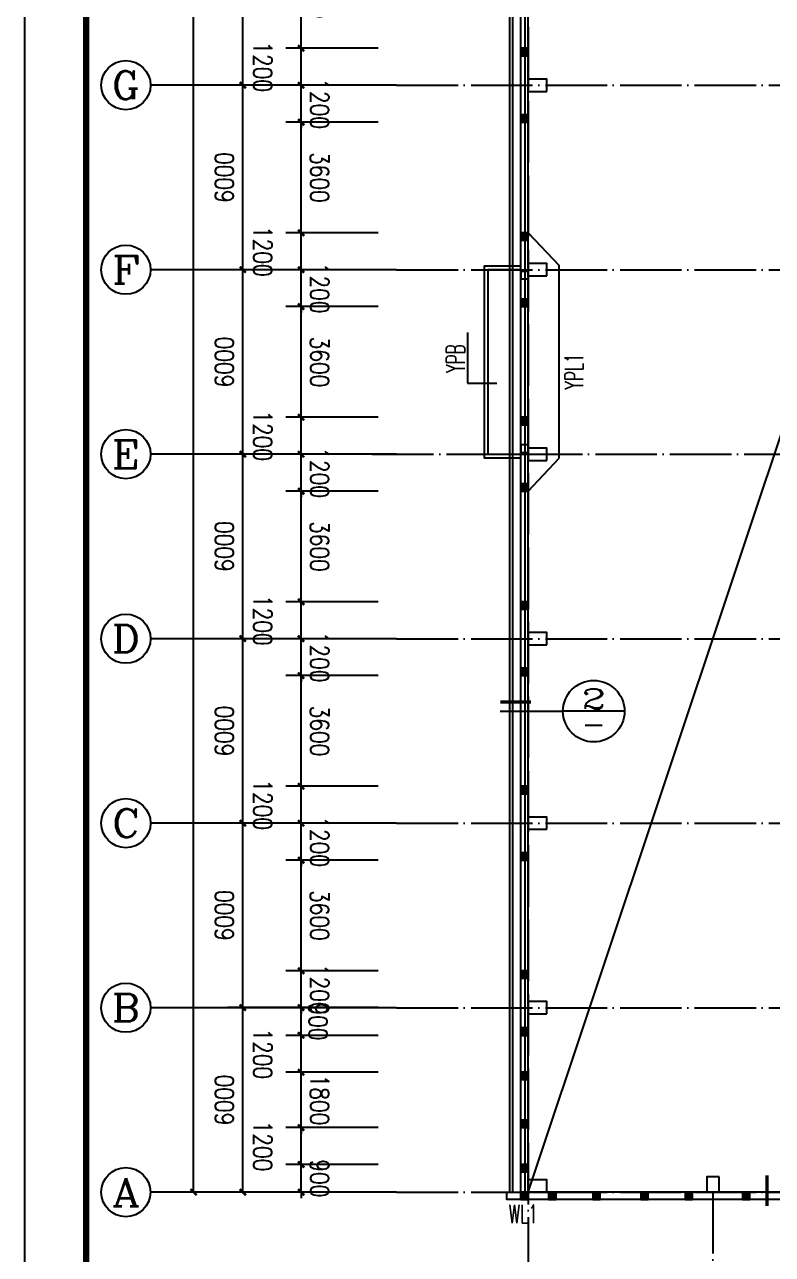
# Model space of a CAD drawing. Extents: x 31695611 to 39053694, y -59225 to 904195.
# Drawn here: x 38694994 to 38719298, y 786235 to 826230 of the extents above; entities that cross this region are included whole.
import ezdxf
from ezdxf.enums import TextEntityAlignment as Align

# ---------------------------------------------------------------- set-up
doc = ezdxf.new("R2010")
doc.units = 0
doc.header["$LTSCALE"] = 1000
doc.header["$MEASUREMENT"] = 0
doc.linetypes.add('ACAD_ISO04W100', pattern=[30.5, 24, -3, 0.5, -3])
doc.linetypes.add('DOTE', pattern=[2.42, 2, -0.2, 0.02, -0.2])
doc.layers.get('0').update_dxf_attribs({"linetype": 'CONTINUOUS'})
doc.layers.get('DEFPOINTS').update_dxf_attribs({"linetype": 'CONTINUOUS'})
for name, color, linetype in [('AXIS', 3, 'CONTINUOUS'), ('AXIS_TEXT', 7, 'CONTINUOUS'), ('COLUMN', 2, 'CONTINUOUS'), ('DIM_IDEN', 3, 'CONTINUOUS'), ('DOTE', 1, 'ACAD_ISO04W100'), ('PUB_HATCH', 8, 'CONTINUOUS'), ('PUB_TEXT', 7, 'CONTINUOUS'), ('PUB_TITLE', 4, 'CONTINUOUS')]:
    doc.layers.add(name, color=color, linetype=linetype)
doc.styles.add('_TCH_AXIS', font='COMPLEX', dxfattribs={"bigfont": 'GBCBIG'})
doc.styles.add('_TCH_LABEL', font='COMPLEX', dxfattribs={"bigfont": 'GBCBIG'})
doc.styles.add('_TXT', font='SIMPLEX.shx', dxfattribs={"width": 0.6})
doc.styles.add('COMPLEX', font='COMPLEX')
doc.styles.add('DIM_FONT', font='SIMPLEX.shx', dxfattribs={"width": 0.8})
doc.dimstyles.new('DIMN200', dxfattribs={"dimscale": 2, "dimtxt": 300, "dimasz": 100, "dimexe": 250, "dimexo": 300, "dimgap": 150, "dimtad": 1, "dimdec": 0, "dimzin": 0, "dimtxsty": 'DIM_FONT', "dimblk": 'ARCHTICK', "dimcen": 0.09, "dimclrt": 7, "dimazin": 3, "dimtfac": 1, "dimtdec": 0, "dimtix": 1, "dimtmove": 0, "dimatfit": 3, "dimtolj": 1, "dimtzin": 0})

# ---------------------------------------------------------------- blocks, each defined once
blk = doc.blocks.new('_ARCHTICK')
at = {"color": 0, "linetype": 'BYBLOCK', "const_width": 0.4}
blk.add_lwpolyline([(-0.5, -0.5), (0.5, 0.5)], dxfattribs=at)
blk = doc.blocks.new('*D851')
at = {"layer": 'AXIS', "color": 0}
for p, q in [((38706486, 789158), (38703481, 789158)), ((38703981, 789158), (38703981, 789358)), ((38703981, 788259), (38703981, 789158)), ((38706486, 788259), (38703481, 788259)), ((38703981, 788259), (38703981, 788059))]:
    blk.add_line(p, q, dxfattribs=at)
at = {"layer": 'DEFPOINTS', "color": 0}
for p in [(38703981, 789158), (38707086, 789158), (38707086, 788259)]:
    blk.add_point(p, dxfattribs=at)
at = {"layer": 'AXIS', "color": 0, "xscale": 200, "yscale": 200, "zscale": 200}
for p, rotation in [((38703981, 789158), 270.0001095396144), ((38703981, 788259), 90.00010953961444)]:
    blk.add_blockref('_ARCHTICK', p, dxfattribs=dict(at, rotation=rotation))
at = {"layer": 'AXIS', "color": 7, "insert": (38704581, 788708), "char_height": 600, "attachment_point": 5, "rotation": 270.0001, "style": 'DIM_FONT'}
blk.add_mtext('\\A1;900', dxfattribs=at)
blk = doc.blocks.new('*D852')
at = {"layer": 'AXIS', "color": 0}
for p, q in [((38706486, 790358), (38703481, 790358)), ((38703981, 789158), (38703981, 790358)), ((38706486, 789158), (38703481, 789158))]:
    blk.add_line(p, q, dxfattribs=at)
at = {"layer": 'DEFPOINTS', "color": 0}
for p in [(38703981, 790358), (38707086, 790358), (38707086, 789158)]:
    blk.add_point(p, dxfattribs=at)
at = {"layer": 'AXIS', "color": 0, "xscale": 200, "yscale": 200, "zscale": 200}
for p, rotation in [((38703981, 790358), 90.00010953951458), ((38703981, 789158), 270.0001095395146)]:
    blk.add_blockref('_ARCHTICK', p, dxfattribs=dict(at, rotation=rotation))
at = {"layer": 'AXIS', "color": 7, "insert": (38702731, 789758), "char_height": 600, "attachment_point": 5, "rotation": 270.0001, "style": 'DIM_FONT'}
blk.add_mtext('\\A1;1200', dxfattribs=at)
blk = doc.blocks.new('*D853')
at = {"layer": 'AXIS', "color": 0}
for p, q in [((38703981, 792158), (38703981, 792358)), ((38706486, 792158), (38703481, 792158)), ((38703981, 790358), (38703981, 792158)), ((38706486, 790358), (38703481, 790358)), ((38703981, 790358), (38703981, 790158))]:
    blk.add_line(p, q, dxfattribs=at)
at = {"layer": 'DEFPOINTS', "color": 0}
for p in [(38703981, 792158), (38707086, 792158), (38707086, 790358)]:
    blk.add_point(p, dxfattribs=at)
at = {"layer": 'AXIS', "color": 0, "xscale": 200, "yscale": 200, "zscale": 200}
for p, rotation in [((38703981, 792158), 270.0001095396331), ((38703981, 790358), 90.00010953963312)]:
    blk.add_blockref('_ARCHTICK', p, dxfattribs=dict(at, rotation=rotation))
at = {"layer": 'AXIS', "color": 7, "insert": (38704581, 791258), "char_height": 600, "attachment_point": 5, "rotation": 270.0001, "style": 'DIM_FONT'}
blk.add_mtext('\\A1;1800', dxfattribs=at)
blk = doc.blocks.new('*D854')
at = {"layer": 'AXIS', "color": 0}
for p, q in [((38706486, 793358), (38703481, 793358)), ((38703981, 792158), (38703981, 793358)), ((38706486, 792158), (38703481, 792158))]:
    blk.add_line(p, q, dxfattribs=at)
at = {"layer": 'DEFPOINTS', "color": 0}
for p in [(38703981, 793358), (38707086, 793358), (38707086, 792158)]:
    blk.add_point(p, dxfattribs=at)
at = {"layer": 'AXIS', "color": 0, "xscale": 200, "yscale": 200, "zscale": 200}
for p, rotation in [((38703981, 793358), 90.00010953952852), ((38703981, 792158), 270.0001095395285)]:
    blk.add_blockref('_ARCHTICK', p, dxfattribs=dict(at, rotation=rotation))
at = {"layer": 'AXIS', "color": 7, "insert": (38702731, 792758), "char_height": 600, "attachment_point": 5, "rotation": 270.0001, "style": 'DIM_FONT'}
blk.add_mtext('\\A1;1200', dxfattribs=at)
blk = doc.blocks.new('*D855')
at = {"layer": 'AXIS', "color": 0}
for p, q in [((38706486, 794258), (38703481, 794258)), ((38703981, 793358), (38703981, 794258)), ((38706486, 793358), (38703481, 793358))]:
    blk.add_line(p, q, dxfattribs=at)
at = {"layer": 'DEFPOINTS', "color": 0}
for p in [(38703981, 794258), (38707086, 794258), (38707086, 793358)]:
    blk.add_point(p, dxfattribs=at)
at = {"layer": 'AXIS', "color": 0, "xscale": 200, "yscale": 200, "zscale": 200}
for p, rotation in [((38703981, 794258), 90.0001095400756), ((38703981, 793358), 270.0001095400756)]:
    blk.add_blockref('_ARCHTICK', p, dxfattribs=dict(at, rotation=rotation))
at = {"layer": 'AXIS', "color": 7, "insert": (38704531, 793808), "char_height": 600, "attachment_point": 5, "rotation": 270.0001, "style": 'DIM_FONT'}
blk.add_mtext('\\A1;900', dxfattribs=at)
blk = doc.blocks.new('*D856')
at = {"layer": 'AXIS', "color": 0}
for p, q in [((38703981, 795458), (38703981, 795658)), ((38706486, 795458), (38703481, 795458)), ((38703981, 794258), (38703981, 795458)), ((38706486, 794258), (38703481, 794258)), ((38703981, 794258), (38703981, 794058))]:
    blk.add_line(p, q, dxfattribs=at)
at = {"layer": 'DEFPOINTS', "color": 0}
for p in [(38703981, 795458), (38707086, 795458), (38707086, 794258)]:
    blk.add_point(p, dxfattribs=at)
at = {"layer": 'AXIS', "color": 0, "xscale": 200, "yscale": 200, "zscale": 200}
for p, rotation in [((38703981, 795458), 270.0001095393029), ((38703981, 794258), 90.0001095393029)]:
    blk.add_blockref('_ARCHTICK', p, dxfattribs=dict(at, rotation=rotation))
at = {"layer": 'AXIS', "color": 7, "insert": (38704581, 794858), "char_height": 600, "attachment_point": 5, "rotation": 270.0001, "style": 'DIM_FONT'}
blk.add_mtext('\\A1;1200', dxfattribs=at)
blk = doc.blocks.new('*D857')
at = {"layer": 'AXIS', "color": 0}
for p, q in [((38706486, 799058), (38703481, 799058)), ((38703981, 795458), (38703981, 799058)), ((38706486, 795458), (38703481, 795458))]:
    blk.add_line(p, q, dxfattribs=at)
at = {"layer": 'DEFPOINTS', "color": 0}
for p in [(38703981, 799058), (38707086, 799058), (38707086, 795458)]:
    blk.add_point(p, dxfattribs=at)
at = {"layer": 'AXIS', "color": 0, "xscale": 200, "yscale": 200, "zscale": 200}
for p, rotation in [((38703981, 799058), 90.00010953963312), ((38703981, 795458), 270.0001095396331)]:
    blk.add_blockref('_ARCHTICK', p, dxfattribs=dict(at, rotation=rotation))
at = {"layer": 'AXIS', "color": 7, "insert": (38704581, 797258), "char_height": 600, "attachment_point": 5, "rotation": 270.0001, "style": 'DIM_FONT'}
blk.add_mtext('\\A1;3600', dxfattribs=at)
blk = doc.blocks.new('*D858')
at = {"layer": 'AXIS', "color": 0}
for p, q in [((38703981, 800258), (38703981, 800458)), ((38706486, 800258), (38703481, 800258)), ((38703981, 799058), (38703981, 800258)), ((38706486, 799058), (38703481, 799058)), ((38703981, 799058), (38703981, 798858))]:
    blk.add_line(p, q, dxfattribs=at)
at = {"layer": 'DEFPOINTS', "color": 0}
for p in [(38703981, 800258), (38707086, 800258), (38707086, 799058)]:
    blk.add_point(p, dxfattribs=at)
at = {"layer": 'AXIS', "color": 0, "xscale": 200, "yscale": 200, "zscale": 200}
for p, rotation in [((38703981, 800258), 270.0001095396437), ((38703981, 799058), 90.00010953964369)]:
    blk.add_blockref('_ARCHTICK', p, dxfattribs=dict(at, rotation=rotation))
at = {"layer": 'AXIS', "color": 7, "insert": (38704581, 799658), "char_height": 600, "attachment_point": 5, "rotation": 270.0001, "style": 'DIM_FONT'}
blk.add_mtext('\\A1;1200', dxfattribs=at)
blk = doc.blocks.new('*D859')
at = {"layer": 'AXIS', "color": 0}
for p, q in [((38706486, 801458), (38703481, 801458)), ((38703981, 800258), (38703981, 801458)), ((38706486, 800258), (38703481, 800258))]:
    blk.add_line(p, q, dxfattribs=at)
at = {"layer": 'DEFPOINTS', "color": 0}
for p in [(38703981, 801458), (38707086, 801458), (38707086, 800258)]:
    blk.add_point(p, dxfattribs=at)
at = {"layer": 'AXIS', "color": 0, "xscale": 200, "yscale": 200, "zscale": 200}
for p, rotation in [((38703981, 801458), 90.00010953974113), ((38703981, 800258), 270.0001095397411)]:
    blk.add_blockref('_ARCHTICK', p, dxfattribs=dict(at, rotation=rotation))
at = {"layer": 'AXIS', "color": 7, "insert": (38702731, 800858), "char_height": 600, "attachment_point": 5, "rotation": 270.0001, "style": 'DIM_FONT'}
blk.add_mtext('\\A1;1200', dxfattribs=at)
blk = doc.blocks.new('*D860')
at = {"layer": 'AXIS', "color": 0}
for p, q in [((38706486, 805058), (38703481, 805058)), ((38703981, 801458), (38703981, 805058)), ((38706486, 801458), (38703481, 801458))]:
    blk.add_line(p, q, dxfattribs=at)
at = {"layer": 'DEFPOINTS', "color": 0}
for p in [(38703981, 805058), (38707086, 805058), (38707086, 801458)]:
    blk.add_point(p, dxfattribs=at)
at = {"layer": 'AXIS', "color": 0, "xscale": 200, "yscale": 200, "zscale": 200}
for p, rotation in [((38703981, 805058), 90.00010953962557), ((38703981, 801458), 270.0001095396256)]:
    blk.add_blockref('_ARCHTICK', p, dxfattribs=dict(at, rotation=rotation))
at = {"layer": 'AXIS', "color": 7, "insert": (38704581, 803258), "char_height": 600, "attachment_point": 5, "rotation": 270.0001, "style": 'DIM_FONT'}
blk.add_mtext('\\A1;3600', dxfattribs=at)
blk = doc.blocks.new('*D861')
at = {"layer": 'AXIS', "color": 0}
for p, q in [((38703981, 806258), (38703981, 806458)), ((38706486, 806258), (38703481, 806258)), ((38703981, 805058), (38703981, 806258)), ((38706486, 805058), (38703481, 805058)), ((38703981, 805058), (38703981, 804858))]:
    blk.add_line(p, q, dxfattribs=at)
at = {"layer": 'DEFPOINTS', "color": 0}
for p in [(38703981, 806258), (38707086, 806258), (38707086, 805058)]:
    blk.add_point(p, dxfattribs=at)
at = {"layer": 'AXIS', "color": 0, "xscale": 200, "yscale": 200, "zscale": 200}
for p, rotation in [((38703981, 806258), 270.0001095395201), ((38703981, 805058), 90.00010953952004)]:
    blk.add_blockref('_ARCHTICK', p, dxfattribs=dict(at, rotation=rotation))
at = {"layer": 'AXIS', "color": 7, "insert": (38704581, 805658), "char_height": 600, "attachment_point": 5, "rotation": 270.0001, "style": 'DIM_FONT'}
blk.add_mtext('\\A1;1200', dxfattribs=at)
blk = doc.blocks.new('*D862')
at = {"layer": 'AXIS', "color": 0}
for p, q in [((38706486, 807458), (38703481, 807458)), ((38703981, 806258), (38703981, 807458)), ((38706486, 806258), (38703481, 806258))]:
    blk.add_line(p, q, dxfattribs=at)
at = {"layer": 'DEFPOINTS', "color": 0}
for p in [(38703981, 807458), (38707086, 807458), (38707086, 806258)]:
    blk.add_point(p, dxfattribs=at)
at = {"layer": 'AXIS', "color": 0, "xscale": 200, "yscale": 200, "zscale": 200}
for p, rotation in [((38703981, 807458), 90.00010953950991), ((38703981, 806258), 270.0001095395099)]:
    blk.add_blockref('_ARCHTICK', p, dxfattribs=dict(at, rotation=rotation))
at = {"layer": 'AXIS', "color": 7, "insert": (38702731, 806858), "char_height": 600, "attachment_point": 5, "rotation": 270.0001, "style": 'DIM_FONT'}
blk.add_mtext('\\A1;1200', dxfattribs=at)
blk = doc.blocks.new('*D863')
at = {"layer": 'AXIS', "color": 0}
for p, q in [((38706486, 811058), (38703481, 811058)), ((38703981, 807458), (38703981, 811058)), ((38706486, 807458), (38703481, 807458))]:
    blk.add_line(p, q, dxfattribs=at)
at = {"layer": 'DEFPOINTS', "color": 0}
for p in [(38703981, 811058), (38707086, 811058), (38707086, 807458)]:
    blk.add_point(p, dxfattribs=at)
at = {"layer": 'AXIS', "color": 0, "xscale": 200, "yscale": 200, "zscale": 200}
for p, rotation in [((38703981, 811058), 90.00010953963749), ((38703981, 807458), 270.0001095396375)]:
    blk.add_blockref('_ARCHTICK', p, dxfattribs=dict(at, rotation=rotation))
at = {"layer": 'AXIS', "color": 7, "insert": (38704581, 809258), "char_height": 600, "attachment_point": 5, "rotation": 270.0001, "style": 'DIM_FONT'}
blk.add_mtext('\\A1;3600', dxfattribs=at)
blk = doc.blocks.new('*D864')
at = {"layer": 'AXIS', "color": 0}
for p, q in [((38703981, 812258), (38703981, 812458)), ((38706486, 812258), (38703481, 812258)), ((38703981, 811058), (38703981, 812258)), ((38706486, 811058), (38703481, 811058)), ((38703981, 811058), (38703981, 810858))]:
    blk.add_line(p, q, dxfattribs=at)
at = {"layer": 'DEFPOINTS', "color": 0}
for p in [(38703981, 812258), (38707086, 812258), (38707086, 811058)]:
    blk.add_point(p, dxfattribs=at)
at = {"layer": 'AXIS', "color": 0, "xscale": 200, "yscale": 200, "zscale": 200}
for p, rotation in [((38703981, 812258), 270.0001095396524), ((38703981, 811058), 90.00010953965239)]:
    blk.add_blockref('_ARCHTICK', p, dxfattribs=dict(at, rotation=rotation))
at = {"layer": 'AXIS', "color": 7, "insert": (38704581, 811658), "char_height": 600, "attachment_point": 5, "rotation": 270.0001, "style": 'DIM_FONT'}
blk.add_mtext('\\A1;1200', dxfattribs=at)
blk = doc.blocks.new('*D865')
at = {"layer": 'AXIS', "color": 0}
for p, q in [((38706486, 813458), (38703481, 813458)), ((38703981, 812258), (38703981, 813458)), ((38706486, 812258), (38703481, 812258))]:
    blk.add_line(p, q, dxfattribs=at)
at = {"layer": 'DEFPOINTS', "color": 0}
for p in [(38703981, 813458), (38707086, 813458), (38707086, 812258)]:
    blk.add_point(p, dxfattribs=at)
at = {"layer": 'AXIS', "color": 0, "xscale": 200, "yscale": 200, "zscale": 200}
for p, rotation in [((38703981, 813458), 90.0001095395032), ((38703981, 812258), 270.0001095395032)]:
    blk.add_blockref('_ARCHTICK', p, dxfattribs=dict(at, rotation=rotation))
at = {"layer": 'AXIS', "color": 7, "insert": (38702731, 812858), "char_height": 600, "attachment_point": 5, "rotation": 270.0001, "style": 'DIM_FONT'}
blk.add_mtext('\\A1;1200', dxfattribs=at)
blk = doc.blocks.new('*D866')
at = {"layer": 'AXIS', "color": 0}
for p, q in [((38706486, 817058), (38703481, 817058)), ((38703981, 813458), (38703981, 817058)), ((38706486, 813458), (38703481, 813458))]:
    blk.add_line(p, q, dxfattribs=at)
at = {"layer": 'DEFPOINTS', "color": 0}
for p in [(38703981, 817058), (38707086, 817058), (38707086, 813458)]:
    blk.add_point(p, dxfattribs=at)
at = {"layer": 'AXIS', "color": 0, "xscale": 200, "yscale": 200, "zscale": 200}
for p, rotation in [((38703981, 817058), 90.00010953964043), ((38703981, 813458), 270.0001095396404)]:
    blk.add_blockref('_ARCHTICK', p, dxfattribs=dict(at, rotation=rotation))
at = {"layer": 'AXIS', "color": 7, "insert": (38704581, 815258), "char_height": 600, "attachment_point": 5, "rotation": 270.0001, "style": 'DIM_FONT'}
blk.add_mtext('\\A1;3600', dxfattribs=at)
blk = doc.blocks.new('*D867')
at = {"layer": 'AXIS', "color": 0}
for p, q in [((38703981, 818258), (38703981, 818458)), ((38706486, 818258), (38703481, 818258)), ((38703981, 817058), (38703981, 818258)), ((38706486, 817058), (38703481, 817058)), ((38703981, 817058), (38703981, 816858))]:
    blk.add_line(p, q, dxfattribs=at)
at = {"layer": 'DEFPOINTS', "color": 0}
for p in [(38703981, 818258), (38707086, 818258), (38707086, 817058)]:
    blk.add_point(p, dxfattribs=at)
at = {"layer": 'AXIS', "color": 0, "xscale": 200, "yscale": 200, "zscale": 200}
for p, rotation in [((38703981, 818258), 270.0001095397134), ((38703981, 817058), 90.00010953971346)]:
    blk.add_blockref('_ARCHTICK', p, dxfattribs=dict(at, rotation=rotation))
at = {"layer": 'AXIS', "color": 7, "insert": (38704581, 817658), "char_height": 600, "attachment_point": 5, "rotation": 270.0001, "style": 'DIM_FONT'}
blk.add_mtext('\\A1;1200', dxfattribs=at)
blk = doc.blocks.new('*D868')
at = {"layer": 'AXIS', "color": 0}
for p, q in [((38706486, 819458), (38703481, 819458)), ((38703981, 818258), (38703981, 819458)), ((38706486, 818258), (38703481, 818258))]:
    blk.add_line(p, q, dxfattribs=at)
at = {"layer": 'DEFPOINTS', "color": 0}
for p in [(38703981, 819458), (38707086, 819458), (38707086, 818258)]:
    blk.add_point(p, dxfattribs=at)
at = {"layer": 'AXIS', "color": 0, "xscale": 200, "yscale": 200, "zscale": 200}
for p, rotation in [((38703981, 819458), 90.00010953950991), ((38703981, 818258), 270.0001095395099)]:
    blk.add_blockref('_ARCHTICK', p, dxfattribs=dict(at, rotation=rotation))
at = {"layer": 'AXIS', "color": 7, "insert": (38702731, 818858), "char_height": 600, "attachment_point": 5, "rotation": 270.0001, "style": 'DIM_FONT'}
blk.add_mtext('\\A1;1200', dxfattribs=at)
blk = doc.blocks.new('*D869')
at = {"layer": 'AXIS', "color": 0}
for p, q in [((38706486, 823058), (38703481, 823058)), ((38703981, 819458), (38703981, 823058)), ((38706486, 819458), (38703481, 819458))]:
    blk.add_line(p, q, dxfattribs=at)
at = {"layer": 'DEFPOINTS', "color": 0}
for p in [(38703981, 823058), (38707086, 823058), (38707086, 819458)]:
    blk.add_point(p, dxfattribs=at)
at = {"layer": 'AXIS', "color": 0, "xscale": 200, "yscale": 200, "zscale": 200}
for p, rotation in [((38703981, 823058), 90.00010953964679), ((38703981, 819458), 270.0001095396468)]:
    blk.add_blockref('_ARCHTICK', p, dxfattribs=dict(at, rotation=rotation))
at = {"layer": 'AXIS', "color": 7, "insert": (38704581, 821258), "char_height": 600, "attachment_point": 5, "rotation": 270.0001, "style": 'DIM_FONT'}
blk.add_mtext('\\A1;3600', dxfattribs=at)
blk = doc.blocks.new('*D870')
at = {"layer": 'AXIS', "color": 0}
for p, q in [((38703981, 824258), (38703981, 824458)), ((38706486, 824258), (38703481, 824258)), ((38703981, 823058), (38703981, 824258)), ((38706486, 823058), (38703481, 823058)), ((38703981, 823058), (38703981, 822858))]:
    blk.add_line(p, q, dxfattribs=at)
at = {"layer": 'DEFPOINTS', "color": 0}
for p in [(38703981, 824258), (38707086, 824258), (38707086, 823058)]:
    blk.add_point(p, dxfattribs=at)
at = {"layer": 'AXIS', "color": 0, "xscale": 200, "yscale": 200, "zscale": 200}
for p, rotation in [((38703981, 824258), 270.0001095394782), ((38703981, 823058), 90.00010953947816)]:
    blk.add_blockref('_ARCHTICK', p, dxfattribs=dict(at, rotation=rotation))
at = {"layer": 'AXIS', "color": 7, "insert": (38704581, 823658), "char_height": 600, "attachment_point": 5, "rotation": 270.0001, "style": 'DIM_FONT'}
blk.add_mtext('\\A1;1200', dxfattribs=at)
blk = doc.blocks.new('*D871')
at = {"layer": 'AXIS', "color": 0}
for p, q in [((38706486, 825458), (38703481, 825458)), ((38703981, 824258), (38703981, 825458)), ((38706486, 824258), (38703481, 824258))]:
    blk.add_line(p, q, dxfattribs=at)
at = {"layer": 'DEFPOINTS', "color": 0}
for p in [(38703981, 825458), (38707086, 825458), (38707086, 824258)]:
    blk.add_point(p, dxfattribs=at)
at = {"layer": 'AXIS', "color": 0, "xscale": 200, "yscale": 200, "zscale": 200}
for p, rotation in [((38703981, 825458), 90.0001095398875), ((38703981, 824258), 270.0001095398875)]:
    blk.add_blockref('_ARCHTICK', p, dxfattribs=dict(at, rotation=rotation))
at = {"layer": 'AXIS', "color": 7, "insert": (38702731, 824858), "char_height": 600, "attachment_point": 5, "rotation": 270.0001, "style": 'DIM_FONT'}
blk.add_mtext('\\A1;1200', dxfattribs=at)
blk = doc.blocks.new('*D872')
at = {"layer": 'AXIS', "color": 0}
for p, q in [((38706486, 829058), (38703481, 829058)), ((38703981, 825458), (38703981, 829058)), ((38706486, 825458), (38703481, 825458))]:
    blk.add_line(p, q, dxfattribs=at)
at = {"layer": 'DEFPOINTS', "color": 0}
for p in [(38703981, 829058), (38707086, 829058), (38707086, 825458)]:
    blk.add_point(p, dxfattribs=at)
at = {"layer": 'AXIS', "color": 0, "xscale": 200, "yscale": 200, "zscale": 200}
for p, rotation in [((38703981, 829058), 90.00010953952095), ((38703981, 825458), 270.0001095395209)]:
    blk.add_blockref('_ARCHTICK', p, dxfattribs=dict(at, rotation=rotation))
at = {"layer": 'AXIS', "color": 7, "insert": (38704581, 827258), "char_height": 600, "attachment_point": 5, "rotation": 270.0001, "style": 'DIM_FONT'}
blk.add_mtext('\\A1;3600', dxfattribs=at)
blk = doc.blocks.new('*D1103')
at = {"layer": 'AXIS', "color": 0}
for p, q in [((38706486, 794259), (38701586, 794259)), ((38702086, 788259), (38702086, 794259)), ((38706486, 788259), (38701586, 788259))]:
    blk.add_line(p, q, dxfattribs=at)
at = {"layer": 'DEFPOINTS', "color": 0}
for p in [(38702086, 794259), (38707086, 794259), (38707086, 788259)]:
    blk.add_point(p, dxfattribs=at)
at = {"layer": 'AXIS', "color": 0, "xscale": 200, "yscale": 200, "zscale": 200}
for p, rotation in [((38702086, 794259), 89.99989046034315), ((38702086, 788259), 269.9998904603431)]:
    blk.add_blockref('_ARCHTICK', p, dxfattribs=dict(at, rotation=rotation))
at = {"layer": 'AXIS', "color": 7, "insert": (38701486, 791259), "char_height": 600, "attachment_point": 5, "rotation": 89.9999, "style": 'DIM_FONT'}
blk.add_mtext('\\A1;6000', dxfattribs=at)
blk = doc.blocks.new('*D1104')
at = {"layer": 'AXIS', "color": 0}
for p, q in [((38706486, 800259), (38701586, 800259)), ((38702086, 794259), (38702086, 800259)), ((38706486, 794259), (38701586, 794259))]:
    blk.add_line(p, q, dxfattribs=at)
at = {"layer": 'DEFPOINTS', "color": 0}
for p in [(38702086, 800259), (38707086, 800259), (38707086, 794259)]:
    blk.add_point(p, dxfattribs=at)
at = {"layer": 'AXIS', "color": 0, "xscale": 200, "yscale": 200, "zscale": 200}
for p, rotation in [((38702086, 800259), 89.9998904604143), ((38702086, 794259), 269.9998904604143)]:
    blk.add_blockref('_ARCHTICK', p, dxfattribs=dict(at, rotation=rotation))
at = {"layer": 'AXIS', "color": 7, "insert": (38701486, 797259), "char_height": 600, "attachment_point": 5, "rotation": 89.9999, "style": 'DIM_FONT'}
blk.add_mtext('\\A1;6000', dxfattribs=at)
blk = doc.blocks.new('*D1105')
at = {"layer": 'AXIS', "color": 0}
for p, q in [((38706486, 806259), (38701586, 806259)), ((38702086, 800259), (38702086, 806259)), ((38706486, 800259), (38701586, 800259))]:
    blk.add_line(p, q, dxfattribs=at)
at = {"layer": 'DEFPOINTS', "color": 0}
for p in [(38702086, 806259), (38707086, 806259), (38707086, 800259)]:
    blk.add_point(p, dxfattribs=at)
at = {"layer": 'AXIS', "color": 0, "xscale": 200, "yscale": 200, "zscale": 200}
for p, rotation in [((38702086, 806259), 89.99989046034315), ((38702086, 800259), 269.9998904603431)]:
    blk.add_blockref('_ARCHTICK', p, dxfattribs=dict(at, rotation=rotation))
at = {"layer": 'AXIS', "color": 7, "insert": (38701486, 803259), "char_height": 600, "attachment_point": 5, "rotation": 89.9999, "style": 'DIM_FONT'}
blk.add_mtext('\\A1;6000', dxfattribs=at)
blk = doc.blocks.new('*D1106')
at = {"layer": 'AXIS', "color": 0}
for p, q in [((38706486, 812259), (38701586, 812259)), ((38702086, 806259), (38702086, 812259)), ((38706486, 806259), (38701586, 806259))]:
    blk.add_line(p, q, dxfattribs=at)
at = {"layer": 'DEFPOINTS', "color": 0}
for p in [(38702086, 812259), (38707086, 812259), (38707086, 806259)]:
    blk.add_point(p, dxfattribs=at)
at = {"layer": 'AXIS', "color": 0, "xscale": 200, "yscale": 200, "zscale": 200}
for p, rotation in [((38702086, 812259), 89.99989046034315), ((38702086, 806259), 269.9998904603431)]:
    blk.add_blockref('_ARCHTICK', p, dxfattribs=dict(at, rotation=rotation))
at = {"layer": 'AXIS', "color": 7, "insert": (38701486, 809259), "char_height": 600, "attachment_point": 5, "rotation": 89.9999, "style": 'DIM_FONT'}
blk.add_mtext('\\A1;6000', dxfattribs=at)
blk = doc.blocks.new('*D1107')
at = {"layer": 'AXIS', "color": 0}
for p, q in [((38706486, 818259), (38701586, 818259)), ((38702086, 812259), (38702086, 818259)), ((38706486, 812259), (38701586, 812259))]:
    blk.add_line(p, q, dxfattribs=at)
at = {"layer": 'DEFPOINTS', "color": 0}
for p in [(38702086, 818259), (38707086, 818259), (38707086, 812259)]:
    blk.add_point(p, dxfattribs=at)
at = {"layer": 'AXIS', "color": 0, "xscale": 200, "yscale": 200, "zscale": 200}
for p, rotation in [((38702086, 818259), 89.9998904604143), ((38702086, 812259), 269.9998904604143)]:
    blk.add_blockref('_ARCHTICK', p, dxfattribs=dict(at, rotation=rotation))
at = {"layer": 'AXIS', "color": 7, "insert": (38701486, 815259), "char_height": 600, "attachment_point": 5, "rotation": 89.9999, "style": 'DIM_FONT'}
blk.add_mtext('\\A1;6000', dxfattribs=at)
blk = doc.blocks.new('*D1108')
at = {"layer": 'AXIS', "color": 0}
for p, q in [((38706486, 824259), (38701586, 824259)), ((38702086, 818259), (38702086, 824259)), ((38706486, 818259), (38701586, 818259))]:
    blk.add_line(p, q, dxfattribs=at)
at = {"layer": 'DEFPOINTS', "color": 0}
for p in [(38702086, 824259), (38707086, 824259), (38707086, 818259)]:
    blk.add_point(p, dxfattribs=at)
at = {"layer": 'AXIS', "color": 0, "xscale": 200, "yscale": 200, "zscale": 200}
for p, rotation in [((38702086, 824259), 89.99989046034315), ((38702086, 818259), 269.9998904603431)]:
    blk.add_blockref('_ARCHTICK', p, dxfattribs=dict(at, rotation=rotation))
at = {"layer": 'AXIS', "color": 7, "insert": (38701486, 821259), "char_height": 600, "attachment_point": 5, "rotation": 89.9999, "style": 'DIM_FONT'}
blk.add_mtext('\\A1;6000', dxfattribs=at)
blk = doc.blocks.new('*D1109')
at = {"layer": 'AXIS', "color": 0}
for p, q in [((38706486, 830259), (38701586, 830259)), ((38702086, 824259), (38702086, 830259)), ((38706486, 824259), (38701586, 824259))]:
    blk.add_line(p, q, dxfattribs=at)
at = {"layer": 'DEFPOINTS', "color": 0}
for p in [(38702086, 830259), (38707086, 830259), (38707086, 824259)]:
    blk.add_point(p, dxfattribs=at)
at = {"layer": 'AXIS', "color": 0, "xscale": 200, "yscale": 200, "zscale": 200}
for p, rotation in [((38702086, 830259), 89.99989046034315), ((38702086, 824259), 269.9998904603431)]:
    blk.add_blockref('_ARCHTICK', p, dxfattribs=dict(at, rotation=rotation))
at = {"layer": 'AXIS', "color": 7, "insert": (38701486, 827259), "char_height": 600, "attachment_point": 5, "rotation": 89.9999, "style": 'DIM_FONT'}
blk.add_mtext('\\A1;6000', dxfattribs=at)
blk = doc.blocks.new('*D1118')
at = {"layer": 'AXIS', "color": 0}
for p, q in [((38706486, 878259), (38699986, 878259)), ((38700486, 788259), (38700486, 878259)), ((38706486, 788259), (38699986, 788259))]:
    blk.add_line(p, q, dxfattribs=at)
at = {"layer": 'DEFPOINTS', "color": 0}
for p in [(38700486, 878259), (38707086, 878259), (38707086, 788259)]:
    blk.add_point(p, dxfattribs=at)
at = {"layer": 'AXIS', "color": 0, "xscale": 200, "yscale": 200, "zscale": 200}
for p, rotation in [((38700486, 878259), 89.99989046036686), ((38700486, 788259), 269.9998904603668)]:
    blk.add_blockref('_ARCHTICK', p, dxfattribs=dict(at, rotation=rotation))
at = {"layer": 'AXIS', "color": 7, "insert": (38699886, 833259), "char_height": 600, "attachment_point": 5, "rotation": 89.9999, "style": 'DIM_FONT'}
blk.add_mtext('\\A1;90000', dxfattribs=at)
blk = doc.blocks.new('_AXISO')
blk.add_circle((0, 0), 0.5)
at = {"layer": 'AXIS_TEXT', "style": 'COMPLEX', "width": 1.041667}
blk.add_attdef('A', text='', height=0.56, dxfattribs=at).set_placement((-0.25, -0.28), (0.25, -0.28), align=Align.FIT)

msp = doc.modelspace()

# ---------------------------------------------------------------- hatches: boundary and pattern name
at = {"layer": 'PUB_HATCH'}
for points in [[(38711125.5, 825458.4), (38711125.5, 825218.4), (38711365.5, 825218.4), (38711365.5, 825458.4)], [(38711125.5, 823298.4), (38711125.5, 823058.4), (38711365.5, 823058.4), (38711365.5, 823298.4)], [(38711125.5, 819458.4), (38711125.5, 819218.4), (38711365.5, 819218.4), (38711365.5, 819458.4)], [(38711125.5, 817298.4), (38711125.5, 817058.4), (38711365.5, 817058.4), (38711365.5, 817298.4)], [(38711125.5, 813458.4), (38711125.5, 813218.4), (38711365.5, 813218.4), (38711365.5, 813458.4)], [(38711125.5, 811298.4), (38711125.5, 811058.4), (38711365.5, 811058.4), (38711365.5, 811298.4)], [(38711125.5, 807458.4), (38711125.5, 807218.4), (38711365.5, 807218.4), (38711365.5, 807458.4)], [(38711125.5, 805298.4), (38711125.5, 805058.4), (38711365.5, 805058.4), (38711365.5, 805298.4)], [(38711125.5, 801458.4), (38711125.5, 801218.4), (38711365.5, 801218.4), (38711365.5, 801458.4)], [(38711125.5, 799298.4), (38711125.5, 799058.4), (38711365.5, 799058.4), (38711365.5, 799298.4)], [(38711125.5, 795458.4), (38711125.5, 795218.4), (38711365.5, 795218.4), (38711365.5, 795458.4)], [(38711125.5, 793598.3), (38711125.5, 793358.3), (38711365.5, 793358.3), (38711365.5, 793598.3)], [(38711125.5, 792158.3), (38711125.5, 791918.3), (38711365.5, 791918.3), (38711365.5, 792158.3)], [(38711125.5, 790598.3), (38711125.5, 790358.3), (38711365.5, 790358.3), (38711365.5, 790598.3)], [(38711125.5, 789158.3), (38711125.5, 788918.3), (38711365.5, 788918.3), (38711365.5, 789158.3)], [(38711365.5, 788258.5), (38711125.5, 788258.5), (38711125.5, 788018.5), (38711365.5, 788018.5)], [(38712265.5, 788258.5), (38712025.5, 788258.5), (38712025.5, 788018.5), (38712265.5, 788018.5)], [(38713705.5, 788258.5), (38713465.5, 788258.5), (38713465.5, 788018.5), (38713705.5, 788018.5)], [(38715265.5, 788258.5), (38715025.5, 788258.5), (38715025.5, 788018.5), (38715265.5, 788018.5)], [(38716705.5, 788258.5), (38716465.5, 788258.5), (38716465.5, 788018.5), (38716705.5, 788018.5)], [(38718565.5, 788258.5), (38718325.5, 788258.5), (38718325.5, 788018.5), (38718565.5, 788018.5)]]:
    msp.add_hatch(color=256, dxfattribs=at).paths.add_polyline_path(points)

# ---------------------------------------------------------------- linework, layer by layer
for p, q in [((38710765.5, 788258.6), (38710765.5, 878258.6)), ((38710865.5, 788258.6), (38710865.5, 878258.6)), ((38711265.5, 788258.6), (38711265.5, 878258.6)), ((38711365.5, 788258.6), (38711365.5, 878258.6)), ((38711365.5, 788258.5), (38741365.5, 878258.6)), ((38711365.5, 819458.4), (38712370.6, 818391.8)), ((38712370.6, 812125.1), (38712370.6, 818391.8)), ((38709385.9, 816213.5, 0), (38709385.9, 814564.5, 0)), ((38709385.9, 814564.5, 0), (38710346.6, 814564.5, 0)), ((38711365.5, 811058.4), (38712370.6, 812125.1))]:
    msp.add_line(p, q)
for points in [[(38711125.5, 878498.6), (38741605.5, 878498.6), (38741605.5, 788018.5), (38711125.5, 788018.5)], [(38711365.5, 878258.6), (38741365.5, 878258.6), (38741365.5, 788258.5), (38711365.5, 788258.5)], [(38711965.5, 824058.6), (38711965.5, 824458.6), (38711365.5, 824458.6), (38711365.5, 824058.6)], [(38711125.5, 812138.5), (38711125.5, 818378.5), (38709925.5, 818378.5), (38709925.5, 812138.5)], [(38711965.5, 818058.6), (38711965.5, 818458.6), (38711365.5, 818458.6), (38711365.5, 818058.6)], [(38711125.5, 812258.5), (38711125.5, 818258.5), (38710045.5, 818258.5), (38710045.5, 812258.5)], [(38711125.5, 818198.5), (38711125.5, 817958.5), (38711365.5, 817958.5), (38711365.5, 818198.5)], [(38711125.5, 812558.5), (38711125.5, 812318.5), (38711365.5, 812318.5), (38711365.5, 812558.5)], [(38711965.5, 812058.6), (38711965.5, 812458.6), (38711365.5, 812458.6), (38711365.5, 812058.6)], [(38711965.5, 806058.6), (38711965.5, 806458.6), (38711365.5, 806458.6), (38711365.5, 806058.6)], [(38711965.5, 800058.6), (38711965.5, 800458.6), (38711365.5, 800458.6), (38711365.5, 800058.6)], [(38711965.5, 794058.6), (38711965.5, 794458.6), (38711365.5, 794458.6), (38711365.5, 794058.6)], [(38717565.5, 788758.6), (38717165.5, 788758.6), (38717165.5, 788258.6), (38717565.5, 788258.6)], [(38711965.5, 788258.6), (38711965.5, 788658.6), (38711365.5, 788658.6), (38711365.5, 788258.6)], [(38710665.5, 788258.6), (38711125.5, 788258.6), (38711125.5, 788018.5), (38710665.5, 788018.5)]]:
    msp.add_lwpolyline(points, close=True)
at = {"layer": 'AXIS'}
for p, q in [((38707086, 824258.6), (38699086, 824258.6)), ((38707086, 818258.6), (38699086, 818258.6)), ((38707086, 812258.6), (38699086, 812258.6)), ((38707086, 806258.6), (38699086, 806258.6)), ((38707086, 800258.6), (38699086, 800258.6)), ((38707086, 794258.6), (38699086, 794258.6)), ((38707085.9, 788258.6), (38699085.9, 788258.6))]:
    msp.add_line(p, q, dxfattribs=at)
at = {"layer": 'COLUMN'}
for p, q in [((38711125.5, 825458.4), (38711125.5, 825218.4)), ((38711365.5, 825458.4), (38711125.5, 825458.4)), ((38711125.5, 825218.4), (38711365.5, 825218.4)), ((38711365.5, 825218.4), (38711365.5, 825458.4)), ((38711125.5, 823298.4), (38711125.5, 823058.4)), ((38711365.5, 823298.4), (38711125.5, 823298.4)), ((38711365.5, 823058.4), (38711365.5, 823298.4)), ((38711125.5, 823058.4), (38711365.5, 823058.4)), ((38711125.5, 819458.4), (38711125.5, 819218.4)), ((38711365.5, 819458.4), (38711125.5, 819458.4)), ((38711125.5, 819218.4), (38711365.5, 819218.4)), ((38711365.5, 819218.4), (38711365.5, 819458.4)), ((38711125.5, 817298.4), (38711125.5, 817058.4)), ((38711365.5, 817298.4), (38711125.5, 817298.4)), ((38711365.5, 817058.4), (38711365.5, 817298.4)), ((38711125.5, 817058.4), (38711365.5, 817058.4)), ((38711125.5, 813458.4), (38711125.5, 813218.4)), ((38711365.5, 813458.4), (38711125.5, 813458.4)), ((38711125.5, 813218.4), (38711365.5, 813218.4)), ((38711365.5, 813218.4), (38711365.5, 813458.4)), ((38711125.5, 811298.4), (38711125.5, 811058.4)), ((38711365.5, 811298.4), (38711125.5, 811298.4)), ((38711365.5, 811058.4), (38711365.5, 811298.4)), ((38711125.5, 811058.4), (38711365.5, 811058.4)), ((38711125.5, 807458.4), (38711125.5, 807218.4)), ((38711365.5, 807458.4), (38711125.5, 807458.4)), ((38711125.5, 807218.4), (38711365.5, 807218.4)), ((38711365.5, 807218.4), (38711365.5, 807458.4)), ((38711125.5, 805298.4), (38711125.5, 805058.4)), ((38711365.5, 805298.4), (38711125.5, 805298.4)), ((38711365.5, 805058.4), (38711365.5, 805298.4)), ((38711125.5, 805058.4), (38711365.5, 805058.4)), ((38711125.5, 801458.4), (38711125.5, 801218.4)), ((38711365.5, 801458.4), (38711125.5, 801458.4)), ((38711125.5, 801218.4), (38711365.5, 801218.4)), ((38711365.5, 801218.4), (38711365.5, 801458.4)), ((38711125.5, 799298.4), (38711125.5, 799058.4)), ((38711365.5, 799298.4), (38711125.5, 799298.4)), ((38711365.5, 799058.4), (38711365.5, 799298.4)), ((38711125.5, 799058.4), (38711365.5, 799058.4)), ((38711125.5, 795458.4), (38711125.5, 795218.4)), ((38711365.5, 795458.4), (38711125.5, 795458.4)), ((38711125.5, 795218.4), (38711365.5, 795218.4)), ((38711365.5, 795218.4), (38711365.5, 795458.4)), ((38711125.5, 793598.3), (38711125.5, 793358.3)), ((38711365.5, 793598.3), (38711125.5, 793598.3)), ((38711365.5, 793358.3), (38711365.5, 793598.3)), ((38711125.5, 793358.3), (38711365.5, 793358.3)), ((38711125.5, 792158.3), (38711125.5, 791918.3)), ((38711365.5, 792158.3), (38711125.5, 792158.3)), ((38711125.5, 791918.3), (38711365.5, 791918.3)), ((38711365.5, 791918.3), (38711365.5, 792158.3)), ((38711125.5, 790598.3), (38711125.5, 790358.3)), ((38711365.5, 790598.3), (38711125.5, 790598.3)), ((38711125.5, 790358.3), (38711365.5, 790358.3)), ((38711365.5, 790358.3), (38711365.5, 790598.3)), ((38711125.5, 789158.3), (38711125.5, 788918.3)), ((38711365.5, 789158.3), (38711125.5, 789158.3)), ((38711365.5, 788918.3), (38711365.5, 789158.3)), ((38711125.5, 788918.3), (38711365.5, 788918.3)), ((38711365.5, 788258.5), (38711125.5, 788258.5)), ((38711125.5, 788258.5), (38711125.5, 788018.5)), ((38711125.5, 788018.5), (38711365.5, 788018.5)), ((38711365.5, 788018.5), (38711365.5, 788258.5)), ((38712265.5, 788258.5), (38712025.5, 788258.5)), ((38712025.5, 788258.5), (38712025.5, 788018.5)), ((38712025.5, 788018.5), (38712265.5, 788018.5)), ((38712265.5, 788018.5), (38712265.5, 788258.5)), ((38713705.5, 788258.5), (38713465.5, 788258.5)), ((38713465.5, 788258.5), (38713465.5, 788018.5)), ((38713465.5, 788018.5), (38713705.5, 788018.5)), ((38713705.5, 788018.5), (38713705.5, 788258.5)), ((38715265.5, 788258.5), (38715025.5, 788258.5)), ((38715025.5, 788258.5), (38715025.5, 788018.5)), ((38715025.5, 788018.5), (38715265.5, 788018.5)), ((38715265.5, 788018.5), (38715265.5, 788258.5)), ((38716705.5, 788258.5), (38716465.5, 788258.5)), ((38716465.5, 788258.5), (38716465.5, 788018.5)), ((38716465.5, 788018.5), (38716705.5, 788018.5)), ((38716705.5, 788018.5), (38716705.5, 788258.5)), ((38718565.5, 788258.5), (38718325.5, 788258.5)), ((38718325.5, 788258.5), (38718325.5, 788018.5)), ((38718325.5, 788018.5), (38718565.5, 788018.5)), ((38718565.5, 788018.5), (38718565.5, 788258.5))]:
    msp.add_line(p, q, dxfattribs=at)
at = {"layer": 'DIM_IDEN'}
for p, q in [((38710454.2, 803900), (38712038.8, 803900)), ((38712038.8, 803900), (38712491.6, 803900)), ((38714491.6, 803900), (38712491.6, 803900))]:
    msp.add_line(p, q, dxfattribs=at)
at = {"layer": 'DIM_IDEN', "const_width": 100}
for points in [[(38710454.2, 804200), (38711454.2, 804200)], [(38719123.3, 787811.5), (38719123.3, 788811.5)]]:
    msp.add_lwpolyline(points, dxfattribs=at)
at = {"layer": 'DIM_IDEN'}
msp.add_circle((38713491.6, 803900), 1000, dxfattribs=at)
at = {"layer": 'DOTE', "linetype": 'DOTE'}
for p, q in [((38711365.5, 884242.1), (38711365.5, 784664.7)), ((38707086, 824258.6), (38746951.3, 824258.5)), ((38707086, 818258.6), (38746951.3, 818258.5)), ((38706286, 812258.6), (38746151.3, 812258.5)), ((38707086, 806258.6), (38746951.3, 806258.5)), ((38707086, 800258.6), (38746951.2, 800258.5)), ((38707086, 794258.6), (38746951.2, 794258.5)), ((38707085.9, 788258.6), (38746951.2, 788258.5)), ((38717365.5, 788258.6), (38717365.5, 784664.7))]:
    msp.add_line(p, q, dxfattribs=at)
at = {"layer": 'PUB_TITLE'}
msp.add_lwpolyline([(38694994.4, 755595.5), (38778994.4, 755595.5), (38778994.4, 904195.5), (38694994.4, 904195.5)], close=True, dxfattribs=at)
at = {"layer": 'PUB_TITLE', "const_width": 200}
msp.add_lwpolyline([(38696994.4, 757595.5), (38776994.4, 757595.5), (38776994.4, 899195.5), (38696994.4, 899195.5)], close=True, dxfattribs=at)

# ---------------------------------------------------------------- block references
at = {"layer": 'AXIS'}
ref = msp.add_blockref('_AXISO', (38698286, 824258.6), dxfattribs=dict(at, xscale=1600, yscale=1600, zscale=1600))
ref.add_attrib('A', 'G', dxfattribs={"layer": 'AXIS_TEXT', "height": 905.1, "style": '_TCH_AXIS', "width": 1.166667}).set_placement((38697833.5, 823806.1), (38698738.6, 823806.1), align=Align.FIT)
ref = msp.add_blockref('_AXISO', (38698286, 818258.6), dxfattribs=dict(at, xscale=1600, yscale=1600, zscale=1600))
ref.add_attrib('A', 'F', dxfattribs={"layer": 'AXIS_TEXT', "height": 905.1, "style": '_TCH_AXIS', "width": 1.3125}).set_placement((38697833.4, 817806.1), (38698738.5, 817806.1), align=Align.FIT)
ref = msp.add_blockref('_AXISO', (38698286, 812258.6), dxfattribs=dict(at, xscale=1600, yscale=1600, zscale=1600))
ref.add_attrib('A', 'E', dxfattribs={"layer": 'AXIS_TEXT', "height": 905.1, "style": '_TCH_AXIS', "width": 1.3125}).set_placement((38697833.4, 811806.1), (38698738.5, 811806.1), align=Align.FIT)
ref = msp.add_blockref('_AXISO', (38698286, 806258.6), dxfattribs=dict(at, xscale=1600, yscale=1600, zscale=1600))
ref.add_attrib('A', 'D', dxfattribs={"layer": 'AXIS_TEXT', "height": 905.1, "style": '_TCH_AXIS', "width": 1.235294}).set_placement((38697833.4, 805806.1), (38698738.5, 805806.1), align=Align.FIT)
ref = msp.add_blockref('_AXISO', (38698286, 800258.6), dxfattribs=dict(at, xscale=1600, yscale=1600, zscale=1600))
ref.add_attrib('A', 'C', dxfattribs={"layer": 'AXIS_TEXT', "height": 905.1, "style": '_TCH_AXIS', "width": 1.4}).set_placement((38697833.4, 799806.1), (38698738.5, 799806.1), align=Align.FIT)
ref = msp.add_blockref('_AXISO', (38698286, 794258.6), dxfattribs=dict(at, xscale=1600, yscale=1600, zscale=1600))
ref.add_attrib('A', 'B', dxfattribs={"layer": 'AXIS_TEXT', "height": 905.1, "style": '_TCH_AXIS', "width": 1.235294}).set_placement((38697833.4, 793806.1), (38698738.5, 793806.1), align=Align.FIT)
ref = msp.add_blockref('_AXISO', (38698285.9, 788258.6), dxfattribs=dict(at, xscale=1600, yscale=1600, zscale=1600))
ref.add_attrib('A', 'A', dxfattribs={"layer": 'AXIS_TEXT', "height": 905.1, "style": '_TCH_AXIS', "width": 1.166667}).set_placement((38697833.4, 787806.1), (38698738.5, 787806.1), align=Align.FIT)

# ---------------------------------------------------------------- texts
at = {"layer": 'PUB_TEXT', "style": '_TXT', "width": 0.6}
for s, p in [('YPB', (38709297.2, 814903.8, 0)), ('YPL1', (38713148.3, 814357.8))]:
    msp.add_text(s, height=600, rotation=90, dxfattribs=at).set_placement(p)
at = {"layer": 'PUB_TEXT', "style": '_TCH_LABEL'}
for s, width, p, p2 in [('2', 1.875, (38713089.1, 803980.5), (38713894.1, 803980.5)), ('-', 1.458333, (38713089.1, 803175.5), (38713894.1, 803175.5))]:
    msp.add_text(s, height=644, dxfattribs=dict(at, width=width)).set_placement(p, p2, align=Align.FIT)
at = {"layer": 'PUB_TEXT', "style": '_TXT', "width": 0.6}
msp.add_text('WL1', height=600, dxfattribs=at).set_placement((38710730.3, 787248.9, 0))

# ---------------------------------------------------------------- dimensions: what is measured, and where the dimension line sits
at = {"layer": 'AXIS'}
for p1, p2, distance, picture, middle in [((38707085.9, 788258.6), (38707086.1, 878258.6), 6600, '*D1118', (38699886, 833258.6)), ((38707086, 824258.6), (38707086, 830258.6), 5000, '*D1109', (38701486, 827258.6)), ((38707086.2, 825458.5), (38707086.2, 829058.5), 3104.9, '*D872', (38704581.3, 827258.4)), ((38707086, 818258.6), (38707086, 824258.6), 5000, '*D1108', (38701486, 821258.6)), ((38707086.2, 823058.5), (38707086.2, 824258.4), 3104.9, '*D870', (38704581.3, 823658.4)), ((38707086.2, 819458.5), (38707086.2, 823058.5), 3104.9, '*D869', (38704581.3, 821258.4)), ((38707086, 812258.6), (38707086, 818258.6), 5000, '*D1107', (38701486, 815258.6)), ((38707086.2, 817058.5), (38707086.2, 818258.4), 3104.9, '*D867', (38704581.3, 817658.4)), ((38707086.2, 813458.5), (38707086.2, 817058.5), 3104.9, '*D866', (38704581.3, 815258.4)), ((38707086, 806258.6), (38707086, 812258.6), 5000, '*D1106', (38701486, 809258.6)), ((38707086.2, 811058.5), (38707086.2, 812258.4), 3104.9, '*D864', (38704581.3, 811658.4)), ((38707086.2, 807458.5), (38707086.2, 811058.5), 3104.9, '*D863', (38704581.3, 809258.4)), ((38707086, 800258.6), (38707086, 806258.6), 5000, '*D1105', (38701486, 803258.6)), ((38707086.3, 805058.5), (38707086.2, 806258.4), 3104.9, '*D861', (38704581.3, 805658.4)), ((38707086.3, 801458.5), (38707086.3, 805058.5), 3104.9, '*D860', (38704581.3, 803258.4)), ((38707086, 794258.6), (38707086, 800258.6), 5000, '*D1104', (38701486, 797258.6)), ((38707086.3, 799058.5), (38707086.3, 800258.4), 3104.9, '*D858', (38704581.4, 799658.4)), ((38707086.3, 795458.5), (38707086.3, 799058.5), 3104.9, '*D857', (38704581.4, 797258.4)), ((38707086.3, 794258.5), (38707086.3, 795458.5), 3104.9, '*D856', (38704581.4, 794858.5)), ((38707085.9, 788258.6), (38707086, 794258.6), 5000, '*D1103', (38701485.9, 791258.6)), ((38707086.3, 790358.3), (38707086.3, 792158.3), 3104.9, '*D853', (38704581.4, 791258.3)), ((38707086.3, 788258.5), (38707086.3, 789158.3), 3104.9, '*D851', (38704581.4, 788708.4))]:
    dim = msp.add_aligned_dim(p1=p1, p2=p2, distance=distance, dimstyle='DIMN200', dxfattribs=at)
    dim.commit()
    dim.dimension.update_dxf_attribs({"geometry": picture, "text_midpoint": middle})
for base, p1, p2, picture, middle in [((38703981.3, 825458.4), (38707086.2, 824258.4), (38707086.2, 825458.5), '*D871', (38702731.3, 824858.4)), ((38703981.3, 819458.4), (38707086.2, 818258.4), (38707086.2, 819458.5), '*D868', (38702731.3, 818858.4)), ((38703981.3, 813458.4), (38707086.2, 812258.4), (38707086.2, 813458.5), '*D865', (38702731.3, 812858.4)), ((38703981.3, 807458.4), (38707086.2, 806258.4), (38707086.2, 807458.5), '*D862', (38702731.3, 806858.4)), ((38703981.4, 801458.4), (38707086.3, 800258.4), (38707086.3, 801458.5), '*D859', (38702731.4, 800858.4)), ((38703981.4, 794258.5), (38707086.3, 793358.3), (38707086.3, 794258.5), '*D855', (38704531.4, 793808.4)), ((38703981.4, 793358.3), (38707086.3, 792158.3), (38707086.3, 793358.3), '*D854', (38702731.4, 792758.3)), ((38703981.4, 790358.3), (38707086.3, 789158.3), (38707086.3, 790358.3), '*D852', (38702731.4, 789758.3))]:
    dim = msp.add_linear_dim(base=base, p1=p1, p2=p2, angle=90.00011, dimstyle='DIMN200', dxfattribs=at)
    dim.commit()
    dim.dimension.update_dxf_attribs({"geometry": picture, "text_midpoint": middle, "dimtype": 129})

doc.saveas('drawing.dxf')
